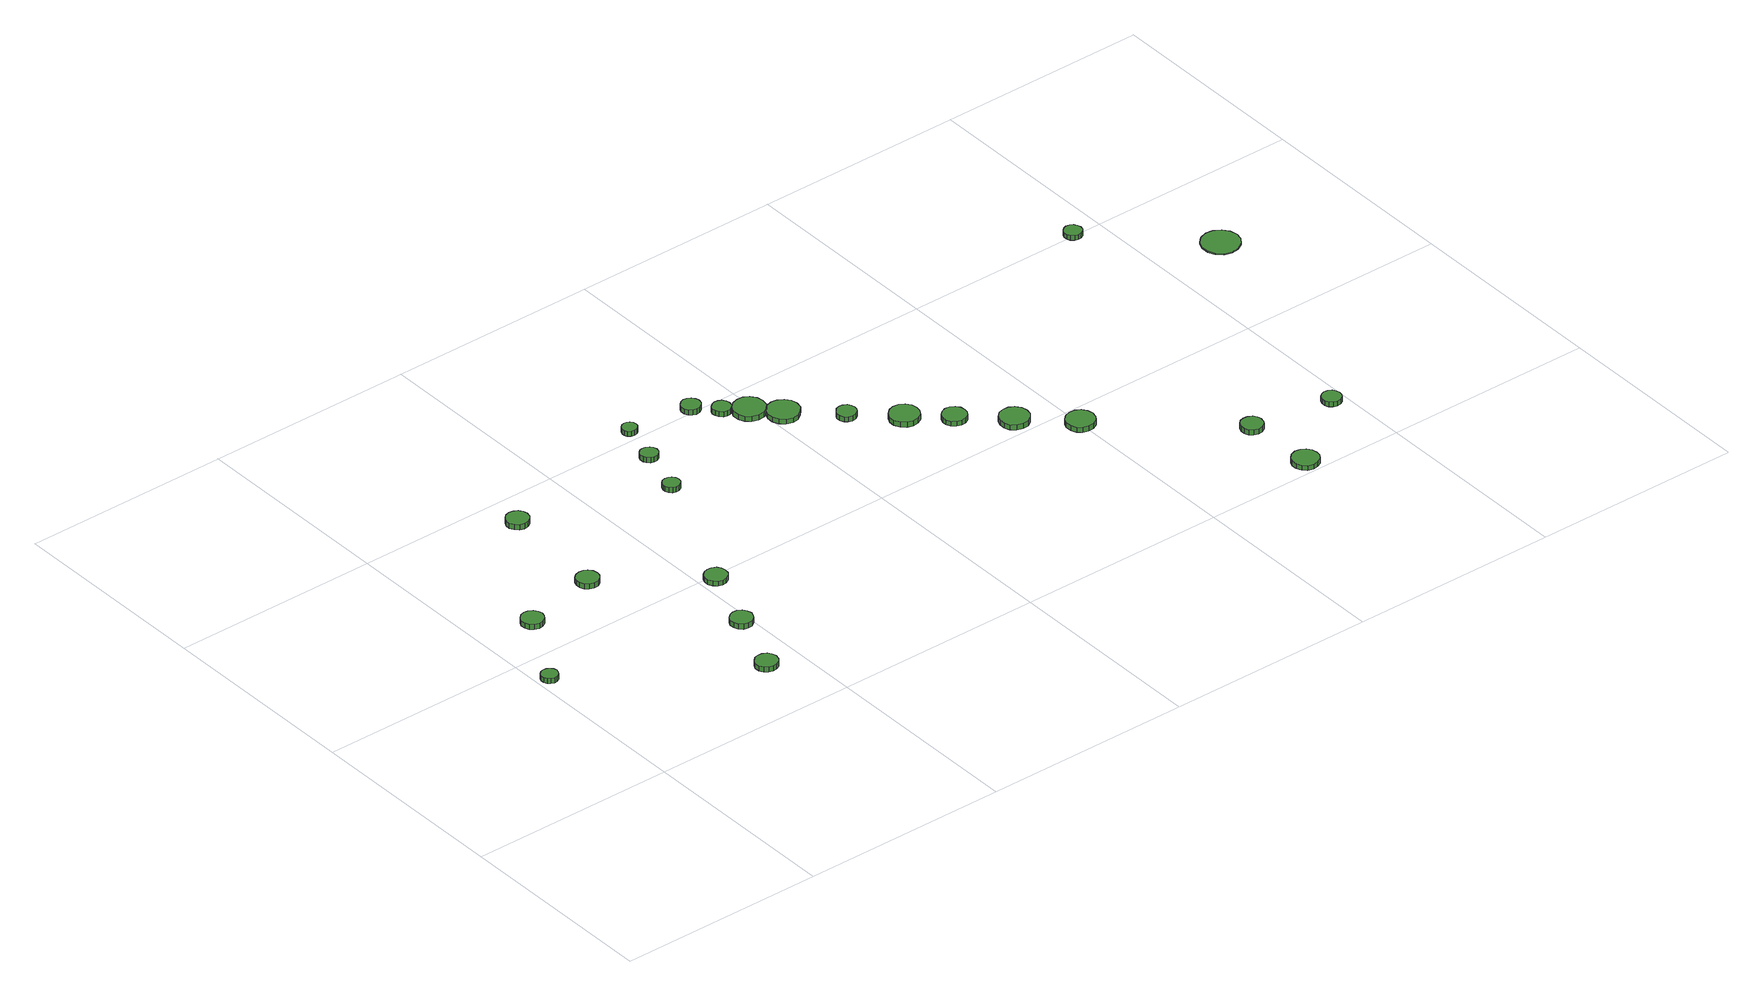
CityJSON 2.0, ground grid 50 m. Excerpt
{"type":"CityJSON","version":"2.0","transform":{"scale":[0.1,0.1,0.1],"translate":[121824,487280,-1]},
"CityObjects":{
"tree1":{"type":"SolitaryVegetationObject","attributes":{"function":"something"},"geometry":[{"type":"MultiSurface","lod":"1","boundaries":[[[0,1,2,3,4,5,6,7,8,9,10,11,12,13,14]],[[15,16,17,18,19,20,21,22,23,24,25,26,27,28,29]],[[0,29,28,1]],[[1,28,27,2]],[[2,27,26,3]],[[3,26,25,4]],[[4,25,24,5]],[[5,24,23,6]],[[6,23,22,7]],[[7,22,21,8]],[[8,21,20,9]],[[9,20,19,10]],[[10,19,18,11]],[[11,18,17,12]],[[12,17,16,13]],[[13,16,15,14]],[[14,15,29,0]]]}]},
"tree2":{"type":"SolitaryVegetationObject","attributes":{"function":"something"},"geometry":[{"type":"MultiSurface","lod":"1","boundaries":[[[30,31,32,33,34,35,36,37,38,39,40,41,42,43,44]],[[45,46,47,48,49,50,51,52,53,54,55,56,57,58,59]],[[30,59,58,31]],[[31,58,57,32]],[[32,57,56,33]],[[33,56,55,34]],[[34,55,54,35]],[[35,54,53,36]],[[36,53,52,37]],[[37,52,51,38]],[[38,51,50,39]],[[39,50,49,40]],[[40,49,48,41]],[[41,48,47,42]],[[42,47,46,43]],[[43,46,45,44]],[[44,45,59,30]]]}]},
"tree3":{"type":"SolitaryVegetationObject","attributes":{"function":"something"},"geometry":[{"type":"MultiSurface","lod":"1","boundaries":[[[60,61,62,63,64,65,66,67,68,69,70,71,72,73,74]],[[75,76,77,78,79,80,81,82,83,84,85,86,87,88,89]],[[60,89,88,61]],[[61,88,87,62]],[[62,87,86,63]],[[63,86,85,64]],[[64,85,84,65]],[[65,84,83,66]],[[66,83,82,67]],[[67,82,81,68]],[[68,81,80,69]],[[69,80,79,70]],[[70,79,78,71]],[[71,78,77,72]],[[72,77,76,73]],[[73,76,75,74]],[[74,75,89,60]]]}]},
"tree4":{"type":"SolitaryVegetationObject","attributes":{"function":"something"},"geometry":[{"type":"MultiSurface","lod":"1","boundaries":[[[90,91,92,93,94,95,96,97,98,99,100,101,102,103,104]],[[105,106,107,108,109,110,111,112,113,114,115,116,117,118,119]],[[90,119,118,91]],[[91,118,117,92]],[[92,117,116,93]],[[93,116,115,94]],[[94,115,114,95]],[[95,114,113,96]],[[96,113,112,97]],[[97,112,111,98]],[[98,111,110,99]],[[99,110,109,100]],[[100,109,108,101]],[[101,108,107,102]],[[102,107,106,103]],[[103,106,105,104]],[[104,105,119,90]]]}]},
"tree5":{"type":"SolitaryVegetationObject","attributes":{"function":"something"},"geometry":[{"type":"MultiSurface","lod":"1","boundaries":[[[120,121,122,123,124,125,126,127,128,129,130,131,132,133,134]],[[135,136,137,138,139,140,141,142,143,144,145,146,147,148,149]],[[120,149,148,121]],[[121,148,147,122]],[[122,147,146,123]],[[123,146,145,124]],[[124,145,144,125]],[[125,144,143,126]],[[126,143,142,127]],[[127,142,141,128]],[[128,141,140,129]],[[129,140,139,130]],[[130,139,138,131]],[[131,138,137,132]],[[132,137,136,133]],[[133,136,135,134]],[[134,135,149,120]]]}]},
"tree6":{"type":"SolitaryVegetationObject","attributes":{"function":"something"},"geometry":[{"type":"MultiSurface","lod":"1","boundaries":[[[150,151,152,153,154,155,156,157,158,159,160,161,162,163,164]],[[165,166,167,168,169,170,171,172,173,174,175,176,177,178,179]],[[150,179,178,151]],[[151,178,177,152]],[[152,177,176,153]],[[153,176,175,154]],[[154,175,174,155]],[[155,174,173,156]],[[156,173,172,157]],[[157,172,171,158]],[[158,171,170,159]],[[159,170,169,160]],[[160,169,168,161]],[[161,168,167,162]],[[162,167,166,163]],[[163,166,165,164]],[[164,165,179,150]]]}]},
"tree7":{"type":"SolitaryVegetationObject","attributes":{"function":"something"},"geometry":[{"type":"MultiSurface","lod":"1","boundaries":[[[180,181,182,183,184,185,186,187,188,189,190,191,192,193,194]],[[195,196,197,198,199,200,201,202,203,204,205,206,207,208,209]],[[180,209,208,181]],[[181,208,207,182]],[[182,207,206,183]],[[183,206,205,184]],[[184,205,204,185]],[[185,204,203,186]],[[186,203,202,187]],[[187,202,201,188]],[[188,201,200,189]],[[189,200,199,190]],[[190,199,198,191]],[[191,198,197,192]],[[192,197,196,193]],[[193,196,195,194]],[[194,195,209,180]]]}]},
"tree8":{"type":"SolitaryVegetationObject","attributes":{"function":"something"},"geometry":[{"type":"MultiSurface","lod":"1","boundaries":[[[210,211,212,213,214,215,216,217,218,219,220,221,222,223,224]],[[225,226,227,228,229,230,231,232,233,234,235,236,237,238,239]],[[210,239,238,211]],[[211,238,237,212]],[[212,237,236,213]],[[213,236,235,214]],[[214,235,234,215]],[[215,234,233,216]],[[216,233,232,217]],[[217,232,231,218]],[[218,231,230,219]],[[219,230,229,220]],[[220,229,228,221]],[[221,228,227,222]],[[222,227,226,223]],[[223,226,225,224]],[[224,225,239,210]]]}]},
"tree9":{"type":"SolitaryVegetationObject","attributes":{"function":"something"},"geometry":[{"type":"MultiSurface","lod":"1","boundaries":[[[240,241,242,243,244,245,246,247,248,249,250,251,252,253,254]],[[255,256,257,258,259,260,261,262,263,264,265,266,267,268,269]],[[240,269,268,241]],[[241,268,267,242]],[[242,267,266,243]],[[243,266,265,244]],[[244,265,264,245]],[[245,264,263,246]],[[246,263,262,247]],[[247,262,261,248]],[[248,261,260,249]],[[249,260,259,250]],[[250,259,258,251]],[[251,258,257,252]],[[252,257,256,253]],[[253,256,255,254]],[[254,255,269,240]]]}]},
"tree10":{"type":"SolitaryVegetationObject","attributes":{"function":"something"},"geometry":[{"type":"MultiSurface","lod":"1","boundaries":[[[270,271,272,273,274,275,276,277,278,279,280,281,282,283,284]],[[285,286,287,288,289,290,291,292,293,294,295,296,297,298,299]],[[270,299,298,271]],[[271,298,297,272]],[[272,297,296,273]],[[273,296,295,274]],[[274,295,294,275]],[[275,294,293,276]],[[276,293,292,277]],[[277,292,291,278]],[[278,291,290,279]],[[279,290,289,280]],[[280,289,288,281]],[[281,288,287,282]],[[282,287,286,283]],[[283,286,285,284]],[[284,285,299,270]]]}]},
"tree11":{"type":"SolitaryVegetationObject","attributes":{"function":"something"},"geometry":[{"type":"MultiSurface","lod":"1","boundaries":[[[300,301,302,303,304,305,306,307,308,309,310,311,312,313,314]],[[315,316,317,318,319,320,321,322,323,324,325,326,327,328,329]],[[300,329,328,301]],[[301,328,327,302]],[[302,327,326,303]],[[303,326,325,304]],[[304,325,324,305]],[[305,324,323,306]],[[306,323,322,307]],[[307,322,321,308]],[[308,321,320,309]],[[309,320,319,310]],[[310,319,318,311]],[[311,318,317,312]],[[312,317,316,313]],[[313,316,315,314]],[[314,315,329,300]]]}]},
"tree12":{"type":"SolitaryVegetationObject","attributes":{"function":"something"},"geometry":[{"type":"MultiSurface","lod":"1","boundaries":[[[330,331,332,333,334,335,336,337,338,339,340,341,342,343,344]],[[345,346,347,348,349,350,351,352,353,354,355,356,357,358,359]],[[330,359,358,331]],[[331,358,357,332]],[[332,357,356,333]],[[333,356,355,334]],[[334,355,354,335]],[[335,354,353,336]],[[336,353,352,337]],[[337,352,351,338]],[[338,351,350,339]],[[339,350,349,340]],[[340,349,348,341]],[[341,348,347,342]],[[342,347,346,343]],[[343,346,345,344]],[[344,345,359,330]]]}]},
"tree13":{"type":"SolitaryVegetationObject","attributes":{"function":"something"},"geometry":[{"type":"MultiSurface","lod":"1","boundaries":[[[360,361,362,363,364,365,366,367,368,369,370,371,372,373,374]],[[375,376,377,378,379,380,381,382,383,384,385,386,387,388,389]],[[360,389,388,361]],[[361,388,387,362]],[[362,387,386,363]],[[363,386,385,364]],[[364,385,384,365]],[[365,384,383,366]],[[366,383,382,367]],[[367,382,381,368]],[[368,381,380,369]],[[369,380,379,370]],[[370,379,378,371]],[[371,378,377,372]],[[372,377,376,373]],[[373,376,375,374]],[[374,375,389,360]]]}]},
"tree14":{"type":"SolitaryVegetationObject","attributes":{"function":"something"},"geometry":[{"type":"MultiSurface","lod":"1","boundaries":[[[390,391,392,393,394,395,396,397,398,399,400,401,402,403,404]],[[405,406,407,408,409,410,411,412,413,414,415,416,417,418,419]],[[390,419,418,391]],[[391,418,417,392]],[[392,417,416,393]],[[393,416,415,394]],[[394,415,414,395]],[[395,414,413,396]],[[396,413,412,397]],[[397,412,411,398]],[[398,411,410,399]],[[399,410,409,400]],[[400,409,408,401]],[[401,408,407,402]],[[402,407,406,403]],[[403,406,405,404]],[[404,405,419,390]]]}]},
"tree15":{"type":"SolitaryVegetationObject","attributes":{"function":"something"},"geometry":[{"type":"MultiSurface","lod":"1","boundaries":[[[420,421,422,423,424,425,426,427,428,429,430,431,432,433,434]],[[435,436,437,438,439,440,441,442,443,444,445,446,447,448,449]],[[420,449,448,421]],[[421,448,447,422]],[[422,447,446,423]],[[423,446,445,424]],[[424,445,444,425]],[[425,444,443,426]],[[426,443,442,427]],[[427,442,441,428]],[[428,441,440,429]],[[429,440,439,430]],[[430,439,438,431]],[[431,438,437,432]],[[432,437,436,433]],[[433,436,435,434]],[[434,435,449,420]]]}]},
"tree16":{"type":"SolitaryVegetationObject","attributes":{"function":"something"},"geometry":[{"type":"MultiSurface","lod":"1","boundaries":[[[450,451,452,453,454,455,456,457,458,459,460,461,462,463,464]],[[465,466,467,468,469,470,471,472,473,474,475,476,477,478,479]],[[450,479,478,451]],[[451,478,477,452]],[[452,477,476,453]],[[453,476,475,454]],[[454,475,474,455]],[[455,474,473,456]],[[456,473,472,457]],[[457,472,471,458]],[[458,471,470,459]],[[459,470,469,460]],[[460,469,468,461]],[[461,468,467,462]],[[462,467,466,463]],[[463,466,465,464]],[[464,465,479,450]]]}]},
"tree17":{"type":"SolitaryVegetationObject","attributes":{"function":"something"},"geometry":[{"type":"MultiSurface","lod":"1","boundaries":[[[480,481,482,483,484,485,486,487,488,489,490,491,492,493,494]],[[495,496,497,498,499,500,501,502,503,504,505,506,507,508,509]],[[480,509,508,481]],[[481,508,507,482]],[[482,507,506,483]],[[483,506,505,484]],[[484,505,504,485]],[[485,504,503,486]],[[486,503,502,487]],[[487,502,501,488]],[[488,501,500,489]],[[489,500,499,490]],[[490,499,498,491]],[[491,498,497,492]],[[492,497,496,493]],[[493,496,495,494]],[[494,495,509,480]]]}]},
"tree18":{"type":"SolitaryVegetationObject","attributes":{"function":"something"},"geometry":[{"type":"MultiSurface","lod":"1","boundaries":[[[510,511,512,513,514,515,516,517,518,519,520,521,522,523,524]],[[525,526,527,528,529,530,531,532,533,534,535,536,537,538,539]],[[510,539,538,511]],[[511,538,537,512]],[[512,537,536,513]],[[513,536,535,514]],[[514,535,534,515]],[[515,534,533,516]],[[516,533,532,517]],[[517,532,531,518]],[[518,531,530,519]],[[519,530,529,520]],[[520,529,528,521]],[[521,528,527,522]],[[522,527,526,523]],[[523,526,525,524]],[[524,525,539,510]]]}]},
"tree19":{"type":"SolitaryVegetationObject","attributes":{"function":"something"},"geometry":[{"type":"MultiSurface","lod":"1","boundaries":[[[540,541,542,543,544,545,546,547,548,549,550,551,552,553,554]],[[555,556,557,558,559,560,561,562,563,564,565,566,567,568,569]],[[540,569,568,541]],[[541,568,567,542]],[[542,567,566,543]],[[543,566,565,544]],[[544,565,564,545]],[[545,564,563,546]],[[546,563,562,547]],[[547,562,561,548]],[[548,561,560,549]],[[549,560,559,550]],[[550,559,558,551]],[[551,558,557,552]],[[552,557,556,553]],[[553,556,555,554]],[[554,555,569,540]]]}]},
"tree20":{"type":"SolitaryVegetationObject","attributes":{"function":"something"},"geometry":[{"type":"MultiSurface","lod":"1","boundaries":[[[570,571,572,573,574,575,576,577,578,579,580,581,582,583,584]],[[585,586,587,588,589,590,591,592,593,594,595,596,597,598,599]],[[570,599,598,571]],[[571,598,597,572]],[[572,597,596,573]],[[573,596,595,574]],[[574,595,594,575]],[[575,594,593,576]],[[576,593,592,577]],[[577,592,591,578]],[[578,591,590,579]],[[579,590,589,580]],[[580,589,588,581]],[[581,588,587,582]],[[582,587,586,583]],[[583,586,585,584]],[[584,585,599,570]]]}]},
"tree21":{"type":"SolitaryVegetationObject","attributes":{"function":"something"},"geometry":[{"type":"MultiSurface","lod":"1","boundaries":[[[600,601,602,603,604,605,606,607,608,609,610,611,612,613,614]],[[615,616,617,618,619,620,621,622,623,624,625,626,627,628,629]],[[600,629,628,601]],[[601,628,627,602]],[[602,627,626,603]],[[603,626,625,604]],[[604,625,624,605]],[[605,624,623,606]],[[606,623,622,607]],[[607,622,621,608]],[[608,621,620,609]],[[609,620,619,610]],[[610,619,618,611]],[[611,618,617,612]],[[612,617,616,613]],[[613,616,615,614]],[[614,615,629,600]]]}]},
"tree22":{"type":"SolitaryVegetationObject","attributes":{"function":"something"},"geometry":[{"type":"MultiSurface","lod":"1","boundaries":[[[630,631,632,633,634,635,636,637,638,639,640,641,642,643,644]],[[645,646,647,648,649,650,651,652,653,654,655,656,657,658,659]],[[630,659,658,631]],[[631,658,657,632]],[[632,657,656,633]],[[633,656,655,634]],[[634,655,654,635]],[[635,654,653,636]],[[636,653,652,637]],[[637,652,651,638]],[[638,651,650,639]],[[639,650,649,640]],[[640,649,648,641]],[[641,648,647,642]],[[642,647,646,643]],[[643,646,645,644]],[[644,645,659,630]]]}]},
"tree23":{"type":"SolitaryVegetationObject","attributes":{"function":"something"},"geometry":[{"type":"MultiSurface","lod":"1","boundaries":[[[660,661,662,663,664,665,666,667,668,669,670,671,672,673,674]],[[675,676,677,678,679,680,681,682,683,684,685,686,687,688,689]],[[660,689,688,661]],[[661,688,687,662]],[[662,687,686,663]],[[663,686,685,664]],[[664,685,684,665]],[[665,684,683,666]],[[666,683,682,667]],[[667,682,681,668]],[[668,681,680,669]],[[669,680,679,670]],[[670,679,678,671]],[[671,678,677,672]],[[672,677,676,673]],[[673,676,675,674]],[[674,675,689,660]]]}]},
"tree24":{"type":"SolitaryVegetationObject","attributes":{"function":"something"},"geometry":[{"type":"MultiSurface","lod":"1","boundaries":[[[690,691,692,693,694,695,696,697,698,699,700,701,702,703,704]],[[705,706,707,708,709,710,711,712,713,714,715,716,717,718,719]],[[690,719,718,691]],[[691,718,717,692]],[[692,717,716,693]],[[693,716,715,694]],[[694,715,714,695]],[[695,714,713,696]],[[696,713,712,697]],[[697,712,711,698]],[[698,711,710,699]],[[699,710,709,700]],[[700,709,708,701]],[[701,708,707,702]],[[702,707,706,703]],[[703,706,705,704]],[[704,705,719,690]]]}]}
},
"vertices":[
[45,416,29],[43,424,29],[38,430,29],[31,434,29],[23,435,29],[15,433,29],[9,427,29],[6,420,29],[6,412,29],[9,404,29],[15,399,29],[23,396,29],[31,397,29],[38,401,29],[43,408,29],[43,408,16],[38,401,16],[31,397,16],[23,396,16],[15,399,16],[9,404,16],[6,412,16],[6,420,16],[9,427,16],[15,433,16],[23,435,16],[31,434,16],[38,430,16],[43,424,16],[45,416,16],
[153,598,31],[150,608,31],[144,617,31],[134,623,31],[124,624,31],[113,621,31],[105,613,31],[100,603,31],[100,592,31],[105,582,31],[113,575,31],[124,571,31],[134,572,31],[144,578,31],[150,587,31],[150,587,18],[144,578,18],[134,572,18],[124,571,18],[113,575,18],[105,582,18],[100,592,18],[100,603,18],[105,613,18],[113,621,18],[124,624,18],[134,623,18],[144,617,18],[150,608,18],[153,598,18],
[439,163,30],[436,174,30],[430,183,30],[420,188,30],[409,189,30],[399,186,30],[391,178,30],[386,168,30],[386,157,30],[391,147,30],[399,140,30],[409,137,30],[420,138,30],[430,143,30],[436,152,30],[436,152,17],[430,143,17],[420,138,17],[409,137,17],[399,140,17],[391,147,17],[386,157,17],[386,168,17],[391,178,17],[399,186,17],[409,189,17],[420,188,17],[430,183,17],[436,174,17],[439,163,17],
[339,642,30],[337,653,30],[330,662,30],[321,667,30],[310,668,30],[299,665,30],[291,658,30],[287,647,30],[287,636,30],[291,626,30],[299,619,30],[310,616,30],[321,617,30],[330,622,30],[337,631,30],[337,631,17],[330,622,17],[321,617,17],[310,616,17],[299,619,17],[291,626,17],[287,636,17],[287,647,17],[291,658,17],[299,665,17],[310,668,17],[321,667,17],[330,662,17],[337,653,17],[339,642,17],
[498,319,31],[495,330,31],[489,339,31],[479,345,31],[468,346,31],[458,342,31],[450,335,31],[445,325,31],[445,314,31],[450,304,31],[458,296,31],[468,293,31],[479,294,31],[489,300,31],[495,309,31],[495,309,18],[489,300,18],[479,294,18],[468,293,18],[458,296,18],[450,304,18],[445,314,18],[445,325,18],[450,335,18],[458,342,18],[468,346,18],[479,345,18],[489,339,18],[495,330,18],[498,319,18],
[362,906,31],[360,916,31],[353,925,31],[344,931,31],[333,932,31],[322,929,31],[314,921,31],[309,911,31],[309,900,31],[314,890,31],[322,882,31],[333,879,31],[344,880,31],[353,886,31],[360,895,31],[360,895,18],[353,886,18],[344,880,18],[333,879,18],[322,882,18],[314,890,18],[309,900,18],[309,911,18],[314,921,18],[322,929,18],[333,932,18],[344,931,18],[353,925,18],[360,916,18],[362,906,18],
[556,478,30],[554,489,30],[548,498,30],[538,503,30],[527,504,30],[517,501,30],[509,494,30],[504,484,30],[504,473,30],[509,463,30],[517,455,30],[527,452,30],[538,453,30],[548,458,30],[554,467,30],[554,467,18],[548,458,18],[538,453,18],[527,452,18],[517,455,18],[509,463,18],[504,473,18],[504,484,18],[509,494,18],[517,501,18],[527,504,18],[538,503,18],[548,498,18],[554,489,18],[556,478,18],
[693,803,30],[691,811,30],[686,818,30],[679,822,30],[670,823,30],[662,821,30],[656,815,30],[653,807,30],[653,799,30],[656,791,30],[662,786,30],[670,783,30],[679,784,30],[686,788,30],[691,795,30],[691,795,17],[686,788,17],[679,784,17],[670,783,17],[662,786,17],[656,791,17],[653,799,17],[653,807,17],[656,815,17],[662,821,17],[670,823,17],[679,822,17],[686,818,17],[691,811,17],[693,803,17],
[727,920,30],[725,928,30],[720,935,30],[712,939,30],[704,940,30],[696,938,30],[689,932,30],[686,924,30],[686,915,30],[689,908,30],[696,902,30],[704,899,30],[712,900,30],[720,904,30],[725,911,30],[725,911,17],[720,904,17],[712,900,17],[704,899,17],[696,902,17],[689,908,17],[686,915,17],[686,924,17],[689,932,17],[696,938,17],[704,940,17],[712,939,17],[720,935,17],[725,928,17],[727,920,17],
[750,1017,32],[749,1025,32],[744,1031,32],[738,1034,32],[731,1035,32],[724,1033,32],[718,1028,32],[715,1021,32],[715,1014,32],[718,1007,32],[724,1002,32],[731,1000,32],[738,1001,32],[744,1004,32],[749,1010,32],[749,1010,19],[744,1004,19],[738,1001,19],[731,1000,19],[724,1002,19],[718,1007,19],[715,1014,19],[715,1021,19],[718,1028,19],[724,1033,19],[731,1035,19],[738,1034,19],[744,1031,19],[749,1025,19],[750,1017,19],
[910,1002,31],[908,1011,31],[902,1019,31],[894,1024,31],[885,1025,31],[876,1022,31],[869,1015,31],[865,1007,31],[865,997,31],[869,989,31],[876,982,31],[885,979,31],[894,980,31],[902,985,31],[908,993,31],[908,993,18],[902,985,18],[894,980,18],[885,979,18],[876,982,18],[869,989,18],[865,997,18],[865,1007,18],[869,1015,18],[876,1022,18],[885,1025,18],[894,1024,18],[902,1019,18],[908,1011,18],[910,1002,18],
[958,959,27],[956,968,27],[951,976,27],[943,980,27],[934,981,27],[926,978,27],[919,972,27],[915,964,27],[915,955,27],[919,947,27],[926,940,27],[934,938,27],[943,939,27],[951,943,27],[956,950,27],[956,950,14],[951,943,14],[943,939,14],[934,938,14],[926,940,14],[919,947,14],[915,955,14],[915,964,14],[919,972,14],[926,978,14],[934,981,14],[943,980,14],[951,976,14],[956,968,14],[958,959,14],
[1016,919,29],[1013,934,29],[1004,947,29],[991,955,29],[975,956,29],[960,951,29],[949,941,29],[942,927,29],[942,911,29],[949,897,29],[960,887,29],[975,882,29],[991,883,29],[1004,891,29],[1013,904,29],[1013,904,16],[1004,891,16],[991,883,16],[975,882,16],[960,887,16],[949,897,16],[942,911,16],[942,927,16],[949,941,16],[960,951,16],[975,956,16],[991,955,16],[1004,947,16],[1013,934,16],[1016,919,16],
[1068,867,27],[1065,883,27],[1055,895,27],[1042,903,27],[1027,905,27],[1012,900,27],[1000,889,27],[994,875,27],[994,860,27],[1000,845,27],[1012,835,27],[1027,830,27],[1042,832,27],[1055,840,27],[1065,852,27],[1065,852,15],[1055,840,15],[1042,832,15],[1027,830,15],[1012,835,15],[1000,845,15],[994,860,15],[994,875,15],[1000,889,15],[1012,900,15],[1027,905,15],[1042,903,15],[1055,895,15],[1065,883,15],[1068,867,15],
[1154,779,27],[1152,788,27],[1147,796,27],[1138,801,27],[1129,802,27],[1120,799,27],[1113,792,27],[1109,784,27],[1109,774,27],[1113,765,27],[1120,759,27],[1129,756,27],[1138,757,27],[1147,762,27],[1152,770,27],[1152,770,14],[1147,762,14],[1138,757,14],[1129,756,14],[1120,759,14],[1113,765,14],[1109,774,14],[1109,784,14],[1113,792,14],[1120,799,14],[1129,802,14],[1138,801,14],[1147,796,14],[1152,788,14],[1154,779,14],
[1254,694,28],[1251,708,28],[1243,719,28],[1231,727,28],[1216,728,28],[1203,724,28],[1192,714,28],[1186,701,28],[1186,687,28],[1192,673,28],[1203,664,28],[1216,659,28],[1231,661,28],[1243,668,28],[1251,680,28],[1251,680,15],[1243,668,15],[1231,661,15],[1216,659,15],[1203,664,15],[1192,673,15],[1186,687,15],[1186,701,15],[1192,714,15],[1203,724,15],[1216,728,15],[1231,727,15],[1243,719,15],[1251,708,15],[1254,694,15],
[1330,626,26],[1328,638,26],[1321,648,26],[1311,654,26],[1299,655,26],[1288,651,26],[1279,643,26],[1274,632,26],[1274,621,26],[1279,610,26],[1288,602,26],[1299,598,26],[1311,599,26],[1321,605,26],[1328,615,26],[1328,615,14],[1321,605,14],[1311,599,14],[1299,598,14],[1288,602,14],[1279,610,14],[1274,621,14],[1274,632,14],[1279,643,14],[1288,651,14],[1299,655,14],[1311,654,14],[1321,648,14],[1328,638,14],[1330,626,14],
[1430,540,27],[1427,554,27],[1418,566,27],[1406,573,27],[1392,574,27],[1378,570,27],[1367,560,27],[1362,547,27],[1362,533,27],[1367,520,27],[1378,510,27],[1392,506,27],[1406,507,27],[1418,514,27],[1427,526,27],[1427,526,14],[1418,514,14],[1406,507,14],[1392,506,14],[1378,510,14],[1367,520,14],[1362,533,14],[1362,547,14],[1367,560,14],[1378,570,14],[1392,574,14],[1406,573,14],[1418,566,14],[1427,554,14],[1430,540,14],
[1532,445,26],[1529,458,26],[1521,470,26],[1509,477,26],[1495,478,26],[1482,474,26],[1472,465,26],[1466,452,26],[1466,438,26],[1472,425,26],[1482,416,26],[1495,412,26],[1509,413,26],[1521,420,26],[1529,431,26],[1529,431,13],[1521,420,13],[1509,413,13],[1495,412,13],[1482,416,13],[1472,425,13],[1466,438,13],[1466,452,13],[1472,465,13],[1482,474,13],[1495,478,13],[1509,477,13],[1521,470,13],[1529,458,13],[1532,445,13],
[1809,32,26],[1807,45,26],[1799,56,26],[1788,62,26],[1775,64,26],[1762,60,26],[1753,51,26],[1747,39,26],[1747,26,26],[1753,14,26],[1762,5,26],[1775,1,26],[1788,3,26],[1799,9,26],[1807,20,26],[1807,20,14],[1799,9,14],[1788,3,14],[1775,1,14],[1762,5,14],[1753,14,14],[1747,26,14],[1747,39,14],[1753,51,14],[1762,60,14],[1775,64,14],[1788,62,14],[1799,56,14],[1807,45,14],[1809,32,14],
[1794,201,28],[1792,211,28],[1786,220,28],[1776,225,28],[1766,226,28],[1755,223,28],[1747,216,28],[1743,206,28],[1743,195,28],[1747,185,28],[1755,178,28],[1766,175,28],[1776,176,28],[1786,181,28],[1792,190,28],[1792,190,15],[1786,181,15],[1776,176,15],[1766,175,15],[1755,178,15],[1747,185,15],[1743,195,15],[1743,206,15],[1747,216,15],[1755,223,15],[1766,226,15],[1776,225,15],[1786,220,15],[1792,211,15],[1794,201,15],
[1984,170,29],[1982,180,29],[1977,187,29],[1969,192,29],[1959,193,29],[1950,190,29],[1943,184,29],[1939,175,29],[1939,166,29],[1943,157,29],[1950,151,29],[1959,148,29],[1969,149,29],[1977,153,29],[1982,161,29],[1982,161,17],[1977,153,17],[1969,149,17],[1959,148,17],[1950,151,17],[1943,157,17],[1939,166,17],[1939,175,17],[1943,184,17],[1950,190,17],[1959,193,17],[1969,192,17],[1977,187,17],[1982,180,17],[1984,170,17],
[1945,994,30],[1943,1002,30],[1938,1009,30],[1931,1014,30],[1922,1015,30],[1914,1012,30],[1907,1006,30],[1904,998,30],[1904,990,30],[1907,982,30],[1914,976,30],[1922,973,30],[1931,974,30],[1938,978,30],[1943,985,30],[1943,985,18],[1938,978,18],[1931,974,18],[1922,973,18],[1914,976,18],[1907,982,18],[1904,990,18],[1904,998,18],[1907,1006,18],[1914,1012,18],[1922,1015,18],[1931,1014,18],[1938,1009,18],[1943,1002,18],[1945,994,18],
[2201,783,12],[2197,801,12],[2186,816,12],[2170,826,12],[2152,828,12],[2134,822,12],[2120,809,12],[2113,792,12],[2113,774,12],[2120,757,12],[2134,744,12],[2152,739,12],[2170,741,12],[2186,750,12],[2197,765,12],[2197,765,9],[2186,750,9],[2170,741,9],[2152,739,9],[2134,744,9],[2120,757,9],[2113,774,9],[2113,792,9],[2120,809,9],[2134,822,9],[2152,828,9],[2170,826,9],[2186,816,9],[2197,801,9],[2201,783,9]
]}
